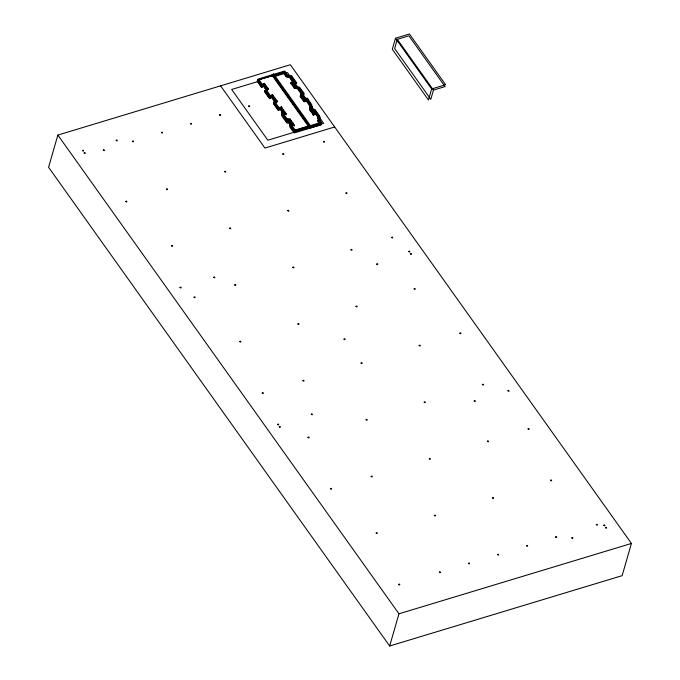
<?xml version="1.0" encoding="UTF-8"?>
<svg xmlns="http://www.w3.org/2000/svg" width="680" height="680" viewBox="0 0 680 680"><rect width="100%" height="100%" fill="white"/><g stroke="black" fill="none" stroke-linecap="round" stroke-linejoin="round"><path stroke-width="1.02" d="M57.859 135.073L48.569 167.28L389.666 646L622.14 575.663L631.431 543.456L290.334 64.736L57.859 135.073L398.964 613.793L389.666 646M287.683 76.33L284.469 71.816L258.901 79.552L258.366 81.396L261.579 85.901L264.435 83.359L268.455 88.995L265.6 91.545L269.62 97.18L272.476 94.639L277.296 101.405L277.024 102.323M272.646 76.024L273.394 73.635L310.352 125.536L295.018 130.203L289.484 122.663L293.548 123.301L292.621 123.224L289.663 119.11L290.589 119.281L286.543 118.83L281.486 111.767L285.549 112.404L284.623 112.328L281.18 107.278L278.834 108.06L274.006 101.311L276.998 100.453L276.31 100.683L272.629 95.871L273.062 95.336L271.048 97.733L265.957 90.635L267.886 88.281L267.418 88.834L264.426 84.685L264.851 84.15L262.846 86.547L257.813 79.169L284.758 71.017L287.895 75.82L286.943 75.701L290.955 76.279L296.004 83.402L291.907 82.875L292.808 83.011L295.757 87.184L294.814 87.074L299.013 87.541L303.866 94.333L300.841 95.293L301.521 95.106L304.725 99.637L307.028 99.016L311.958 106.088L310.003 108.553L310.454 108.06L313.429 112.268L312.978 112.863L314.959 110.585L320.034 117.742L318.07 120.207L318.521 119.714L321.478 123.734L294.491 132.039L289.756 125.647L291.848 125.962M274.44 103.947L274.966 102.102L277.296 101.405M278.987 107.746L281.308 107.041L280.78 108.876L278.451 109.582L278.987 107.746L274.966 102.102M290.062 123.471L295.052 130.296L294.525 132.141L291.312 127.627L291.04 124.661L294.168 125.086L294.27 126.2M308.474 127.916L309 126.081L272.85 75.335M395.505 38.224L392.317 49.266L428.468 100.002L431.655 88.961L395.505 38.224L409.453 34L445.604 84.745L431.655 88.961M397.298 39.355L394.638 48.56L430.797 99.305L433.449 90.1L397.298 39.355L408.918 35.836L445.077 86.581L433.449 90.1M263.619 85.119L264.282 84.465L263.661 85.093L266.645 89.25L267.308 88.587L266.841 89.148L263.849 84.991L262.072 86.955L257.55 80.087L284.486 71.961L287.317 76.126L286.374 76.007L290.385 76.585L295.426 83.708L291.329 83.181L292.238 83.317L295.179 87.49L294.236 87.38L298.248 87.95L303.688 94.945L300.679 95.854M266.883 89.122L265.192 91.043L270.283 98.141L272.484 95.65L271.864 96.279L276.037 101.609L276.734 101.371L273.734 102.229L278.57 108.978L281.596 108.018L280.916 108.197L284.784 114.036L285.702 114.112L281.639 113.467L286.705 120.53L290.751 120.989L289.816 120.819L292.782 124.933L293.7 125.009L289.637 124.364L294.754 131.121L310.089 126.463L273.13 74.562M261.579 85.901L263.271 83.98M263.423 84.915L261.46 87.286L257.278 81.031L259.19 80.453M264.001 84.609L262.029 86.98L257.541 80.112L272.867 75.48L309.825 127.356M266.399 89.08L264.426 91.451L269.493 98.566L271.464 96.195M266.968 88.774L264.996 91.145L270.07 98.26L272.034 95.888M265.6 91.545L268.455 88.995M269.62 97.18L270.631 95.956M310.097 109.642L312.069 107.27L306.901 99.45L303.892 100.359M310.216 110.925L312.188 108.553L306.637 100.368L303.62 101.278M313.063 113.806L315.036 111.435M313.183 115.09L315.154 112.719L320.221 119.825L318.249 122.196M318.138 120.921L320.101 118.549M266.645 89.25L267.121 88.697M271.822 96.305L272.298 95.752M263.517 83.853L264.435 83.359M286.552 76.534L284.231 72.853L273.224 76.211L284.231 72.853L286.552 76.534L288.66 75.403L287.716 75.293L291.72 75.862L296.769 82.985L292.672 82.459L293.582 82.603L296.523 86.776L295.579 86.657L299.591 87.235L304.13 93.406L301.104 94.376L301.784 94.189L304.988 98.719L304.291 98.957L307.292 98.099L311.848 104.805L309.885 107.27L310.335 106.777L313.31 110.993L312.859 111.58L314.84 109.302L319.914 116.458L317.951 118.932L318.41 118.439L321.75 122.817L308.745 126.778L271.771 74.919M271.635 95.081L272.476 94.639M308.21 128.613L321.215 124.653L318.682 121.422L318.223 121.916L320.186 119.45L315.112 112.285L313.14 114.563L313.582 113.977L310.607 109.769L310.156 110.262L312.12 107.788L306.756 99.934L303.764 100.793L304.462 100.564L301.257 96.033L300.577 96.212L303.603 95.251L298.248 87.95M259.046 81.184L231.659 89.471L267.818 140.216L323.612 123.335L287.453 72.59L273.25 76.891M276.624 101.753L273.615 102.672L278.451 109.582M274.899 103.122L273.343 103.59L278.171 110.356L281.18 109.446M300.416 96.772L303.425 95.863L297.712 88.239L293.658 87.686M304.555 100.002L306.884 99.305L310.896 104.941L309.375 106.769L313.395 112.412L314.916 110.576L318.937 116.22L317.416 118.048L320.628 122.561L295.052 130.296M278.435 109.438L281.452 108.528M334.679 126.973L264.936 148.07L220.592 85.841M398.964 613.793L631.431 543.456M271.507 75.846L284.495 71.935L287.122 76.228L284.495 71.935M259.199 80.435L257.286 81.005L261.502 87.269L263.517 84.872L263.041 85.425L266.075 89.556L266.543 89.003L264.613 91.349L269.705 98.456L271.719 96.058L271.243 96.611L275.774 102.527M275.017 102.697L273.471 103.156L278.307 109.896L281.333 108.936L280.653 109.115L283.841 113.764M283.849 115.064L281.758 114.75L286.824 121.814L290.861 122.264L289.935 122.094L292.306 125.392M288.082 75.718L287.139 75.599L291.15 76.177L296.2 83.3L292.102 82.773L293.003 82.909L295.953 87.082L295.001 86.972L295.911 87.108M286.203 76.1L290.81 76.746L294.831 82.391L291.703 81.966L295.724 87.601M285.625 76.406L289.68 76.959L294.746 84.073L290.692 83.521M291.269 83.215L295.324 83.767M294.236 87.38L298.851 88.026L302.863 93.661L300.543 94.367L304.572 100.155M292.714 125.638L290.42 122.408L287.291 121.992L283.279 116.348L282.999 113.381L286.135 113.806L286.238 114.92M283.832 114.937L281.75 114.656L286.815 121.763L290.87 122.315M283.951 116.212L281.868 115.931L286.935 123.046L290.989 123.598M282.999 113.381L287.019 119.017L290.148 119.442L294.168 125.086M291.873 126.217L289.782 125.927L294.508 131.988L321.453 123.837L318.589 120.377M293.029 127.636L289.901 127.211L294.236 132.915L321.19 124.755L318.699 121.66M321.478 123.734L318.563 120.139L318.104 120.632L320.067 118.167L315.001 111.01L313.021 113.288L313.463 112.701L310.497 108.485L310.037 108.978L312.001 106.513L307.028 99.016M271.583 96.424L275.935 101.966M271.014 96.739L275.085 102.119M298.817 87.644L303.866 94.333M272.06 96.178L276.037 101.609M294.754 131.121L289.603 123.939L293.666 124.584L292.74 124.508L289.782 120.385L290.708 120.564L286.662 120.105L281.605 113.041L285.659 113.688L284.741 113.611L280.916 108.197M265.387 90.941L270.47 98.039M292.196 83.343L295.162 87.507M310.548 109.106L313.514 113.263M301.104 96.569L304.308 101.073M291.618 83.648L294.584 87.814M310.666 110.381L313.633 114.546M283.942 73.653L286.348 77.035L289.476 77.46L293.497 83.104L290.368 82.679L294.389 88.315L297.517 88.74L302.337 95.506L300.007 96.212L304.028 101.847L306.349 101.141L311.168 107.907L309.655 109.744L313.667 115.379L315.188 113.552L319.209 119.187L317.688 121.014L320.093 124.397M308.329 126.548L309.561 128.273M281.308 107.041L286.135 113.806M263.1 84.073L267.121 89.709M271.142 95.353L276.199 102.451M280.78 108.876L284.155 113.619M263.551 85.153L266.517 89.318M289.944 122.188L292.315 125.519M258.901 79.552L262.913 85.187M262.981 85.459L265.948 89.624M266.934 90.831L270.954 96.466M257.55 80.087L262.267 86.853M280.491 109.658L283.305 113.841M280.764 108.732L284.359 114.282M290.148 119.442L290.42 122.408M287.019 119.017L287.291 121.992M82.45 150.594C84.116 152.464 83.784 149.022 82.459 150.526M84.159 152.992C85.773 154.887 85.484 151.453 84.167 152.957M103.292 150.11C105.034 151.997 104.55 148.469 103.292 150.11M116.161 140.394C117.725 142.307 117.572 138.856 116.169 140.327M125.783 201.501C127.5 203.354 127.075 199.945 125.791 201.424M132.353 141.312C133.96 143.225 133.807 139.714 132.362 141.279M161.415 132.523C162.936 134.436 162.86 131.028 161.423 132.456M166.464 189.184C168.249 191.08 167.612 187.519 166.464 189.184M171.513 245.854C173.069 247.775 173.009 244.273 171.521 245.82M180.005 287.512C181.704 289.399 181.322 285.889 180.005 287.478M190.476 123.734C192.244 125.638 191.649 122.077 190.476 123.734M194.004 297.245C195.704 299.14 195.339 295.587 194.004 297.245M213.715 277.312C215.373 279.208 215.058 275.765 213.715 277.278M219.529 114.937C221.272 116.832 220.787 113.296 219.529 114.937M224.578 171.606C226.159 173.519 226.041 170 224.587 171.564M229.636 228.268C231.2 230.18 231.047 226.721 229.644 228.2M234.685 284.928C236.402 286.832 235.986 283.279 234.685 284.928M239.734 341.598C241.366 343.51 241.145 339.983 239.743 341.564M248.591 106.148C250.198 108.052 250.044 104.55 248.591 106.114M262.225 392.98C263.772 394.918 263.755 391.365 262.225 392.98M277.559 424.422C279.259 426.334 278.894 422.764 277.559 424.422M279.267 426.819C280.5 428.757 280.993 425.408 279.276 426.785M282.701 154.02C284.393 155.924 283.985 152.371 282.701 154.02M287.75 210.681C289.306 212.602 289.247 209.108 287.759 210.647M292.8 267.35C294.508 269.221 294.006 265.829 292.817 267.274M297.857 324.012C299.464 325.933 299.319 322.379 297.857 324.012M302.906 380.673C304.512 382.627 304.24 379.032 302.906 380.673M307.955 437.342C309.332 439.28 309.663 435.82 307.955 437.308M311.27 414.222C312.945 416.143 312.536 412.649 311.27 414.222M323.382 141.712C325.057 143.633 324.649 140.131 323.382 141.712M330.438 488.725C332.078 490.671 331.729 487.127 330.438 488.725M343.969 339.159C345.593 341.062 345.372 337.543 343.969 339.116M345.874 193.094C347.438 195.007 347.284 191.556 345.882 193.026M350.923 249.764C352.614 251.676 352.214 248.098 350.923 249.764M355.971 306.425C357.595 308.337 357.382 304.81 355.971 306.391M361.021 363.094C362.754 364.973 362.21 361.488 361.029 363.018M366.07 419.755C367.736 421.685 367.421 418.098 366.07 419.755M371.127 476.416C372.674 478.337 372.563 474.921 371.127 476.383M376.669 264.087C378.225 266.033 378.123 262.48 376.669 264.087M376.176 533.086C377.85 535.007 377.502 531.42 376.176 533.086M391.603 237.456C393.159 239.377 393.091 235.883 391.603 237.413M398.659 584.468C400.358 586.364 399.984 582.854 398.667 584.435M408.68 251.489C410.201 253.394 410.184 249.934 408.68 251.455M410.38 253.886C412.054 255.816 411.706 252.229 410.38 253.886M414.086 288.839C415.692 290.768 415.565 287.207 414.086 288.839M419.144 345.508C420.75 347.463 420.478 343.859 419.144 345.508M424.192 402.169C425.57 404.115 425.892 400.648 424.192 402.135M429.241 458.838C430.958 460.692 430.559 457.274 429.25 458.762M434.291 515.5C435.923 517.429 435.659 513.851 434.291 515.5M439.339 572.16C441.022 574.073 440.64 570.571 439.348 572.126M459.825 333.2C461.236 335.147 461.465 331.644 459.825 333.157M468.401 563.371C470.05 565.292 469.778 561.706 468.401 563.371M474.223 400.996C475.804 402.942 475.567 399.389 474.223 400.962M482.307 384.582C484.007 386.503 483.65 382.908 482.307 384.582M487.356 441.252C488.971 443.164 488.741 439.705 487.364 441.218M492.413 497.913C494.029 499.825 493.825 496.289 492.413 497.879M497.462 554.574C499.146 556.478 498.831 552.925 497.462 554.574M507.935 390.796C509.533 392.708 509.371 389.181 507.935 390.762M526.524 545.785C528.224 547.689 527.799 544.187 526.524 545.785M528.045 428.944C529.567 430.874 529.542 427.372 528.045 428.901M550.528 480.327C552.135 482.281 551.871 478.694 550.528 480.327M555.577 536.996C557.26 538.9 556.877 535.398 555.586 536.962M571.778 537.914C573.393 539.861 573.163 536.282 571.778 537.914M596.258 524.688C598.009 526.558 597.423 523.098 596.275 524.611M603.789 525.317C605.481 527.144 605.081 523.804 603.798 525.249M605.489 527.714C607.189 529.626 606.747 526.09 605.489 527.714M281.86 107.091L281.163 107.329L281.86 107.091M304.725 99.637L304.028 99.875L304.708 99.688"/></g></svg>
